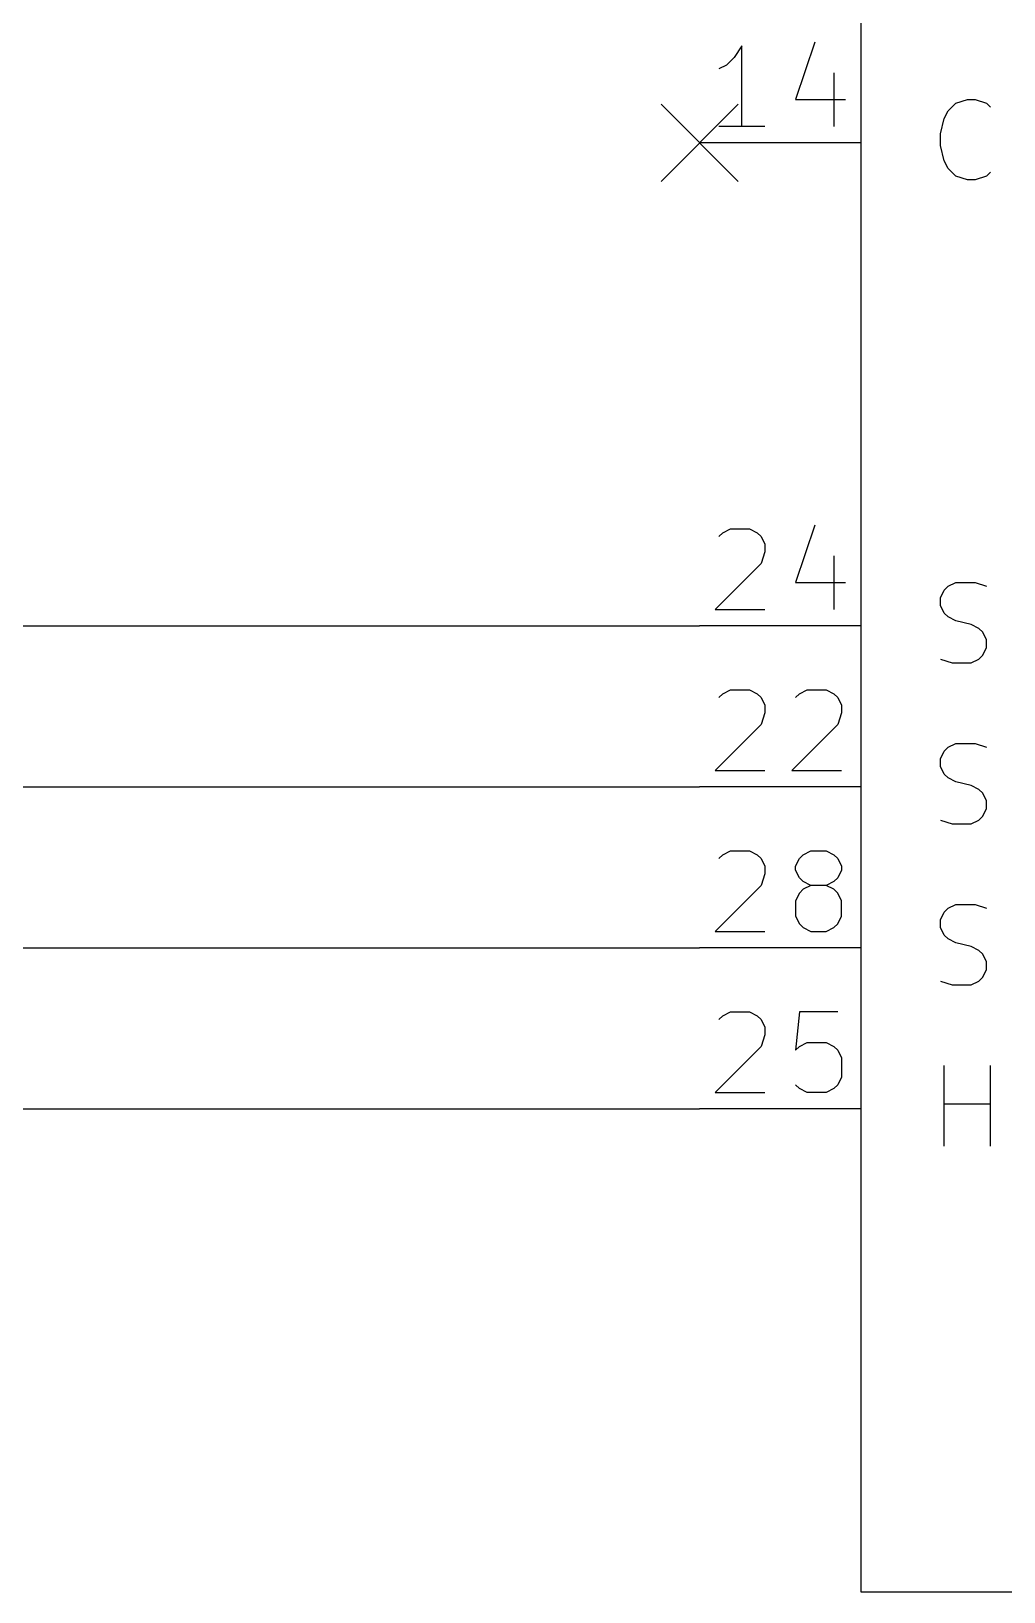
# Model space of a CAD drawing. Header units: millimetres. Extents: x 10 to 287, y -200 to -10.
# Drawn here: x 146.94 to 162.28, y -143.51 to -118.89 of the extents above; entities that cross this region are included whole.
import ezdxf

# ---------------------------------------------------------------- set-up
doc = ezdxf.new("R2010")
doc.units = ezdxf.units.MM
for name, color, linetype in [('BLUE', 174, 'CONTINUOUS'), ('GREENSIXTYFIVE', 129, 'CONTINUOUS'), ('LIGHTGREEN', 92, 'CONTINUOUS'), ('LIGHTRED', 12, 'CONTINUOUS'), ('RED', 14, 'CONTINUOUS'), ('WHITE', 250, 'CONTINUOUS')]:
    doc.layers.add(name, color=color, linetype=linetype)

msp = doc.modelspace()

# ---------------------------------------------------------------- linework, layer by layer
at = {"layer": 'BLUE', "linetype": 'CONTINUOUS'}
for p, q in [((156.8704, -120.0404), (158.0896, -121.2596)), ((158.0896, -120.0404), (156.8704, -121.2596))]:
    msp.add_line(p, q, dxfattribs=at)
at = {"layer": 'GREENSIXTYFIVE', "linetype": 'CONTINUOUS'}
for p, q in [((161.3988, -120.149), (161.5198, -120.028)), ((161.3988, -120.149), (161.5198, -120.028)), ((161.5198, -120.028), (161.7012, -119.9675)), ((161.5198, -120.028), (161.7012, -119.9675)), ((161.7012, -119.9675), (161.8221, -119.9675)), ((161.7012, -119.9675), (161.8221, -119.9675)), ((161.8221, -119.9675), (162.0036, -120.028)), ((161.8221, -119.9675), (162.0036, -120.028)), ((162.0036, -120.028), (162.064, -120.0885)), ((162.0036, -120.028), (162.064, -120.0885)), ((161.2779, -120.5118), (161.3383, -120.2699)), ((161.2779, -120.5118), (161.3383, -120.2699)), ((161.3383, -120.2699), (161.3988, -120.149)), ((161.3383, -120.2699), (161.3988, -120.149)), ((161.2779, -120.6932), (161.2779, -120.5118)), ((161.2779, -120.6932), (161.2779, -120.5118)), ((161.3383, -120.9351), (161.2779, -120.6932)), ((161.3383, -120.9351), (161.2779, -120.6932)), ((161.3988, -121.0561), (161.3383, -120.9351)), ((161.3988, -121.0561), (161.3383, -120.9351)), ((161.5198, -121.1771), (161.3988, -121.0561)), ((161.5198, -121.1771), (161.3988, -121.0561)), ((162.064, -121.1166), (162.0036, -121.1771)), ((162.064, -121.1166), (162.0036, -121.1771)), ((161.7012, -121.2375), (161.5198, -121.1771)), ((161.7012, -121.2375), (161.5198, -121.1771)), ((161.8221, -121.2375), (161.7012, -121.2375)), ((161.8221, -121.2375), (161.7012, -121.2375)), ((162.0036, -121.1771), (161.8221, -121.2375)), ((162.0036, -121.1771), (161.8221, -121.2375)), ((161.2779, -127.8294), (161.3383, -127.7085)), ((161.2779, -127.8294), (161.3383, -127.7085)), ((161.3383, -127.7085), (161.3988, -127.648)), ((161.3383, -127.7085), (161.3988, -127.648)), ((161.3988, -127.648), (161.5198, -127.5875)), ((161.3988, -127.648), (161.5198, -127.5875)), ((161.5198, -127.5875), (161.8221, -127.5875)), ((161.5198, -127.5875), (161.8221, -127.5875)), ((161.8221, -127.5875), (162.0036, -127.648)), ((161.8221, -127.5875), (162.0036, -127.648)), ((161.2779, -127.9504), (161.2779, -127.8294)), ((161.2779, -127.9504), (161.2779, -127.8294)), ((161.3383, -128.0713), (161.2779, -127.9504)), ((161.3383, -128.0713), (161.2779, -127.9504)), ((161.3988, -128.1318), (161.3383, -128.0713)), ((161.3988, -128.1318), (161.3383, -128.0713)), ((161.5198, -128.1923), (161.3988, -128.1318)), ((161.5198, -128.1923), (161.3988, -128.1318)), ((161.7617, -128.2528), (161.5198, -128.1923)), ((161.7617, -128.2528), (161.5198, -128.1923)), ((161.8826, -128.3132), (161.7617, -128.2528)), ((161.8826, -128.3132), (161.7617, -128.2528)), ((161.9431, -128.3737), (161.8826, -128.3132)), ((161.9431, -128.3737), (161.8826, -128.3132)), ((162.0036, -128.4947), (161.9431, -128.3737)), ((162.0036, -128.4947), (161.9431, -128.3737)), ((162.0036, -128.6156), (162.0036, -128.4947)), ((162.0036, -128.6156), (162.0036, -128.4947)), ((161.8826, -128.7971), (161.9431, -128.7366)), ((161.8826, -128.7971), (161.9431, -128.7366)), ((161.9431, -128.7366), (162.0036, -128.6156)), ((161.9431, -128.7366), (162.0036, -128.6156)), ((161.2779, -128.7971), (161.4593, -128.8575)), ((161.2779, -128.7971), (161.4593, -128.8575)), ((161.4593, -128.8575), (161.7617, -128.8575)), ((161.4593, -128.8575), (161.7617, -128.8575)), ((161.7617, -128.8575), (161.8826, -128.7971)), ((161.7617, -128.8575), (161.8826, -128.7971)), ((161.3383, -130.2485), (161.3988, -130.188)), ((161.3383, -130.2485), (161.3988, -130.188)), ((161.3988, -130.188), (161.5198, -130.1275)), ((161.3988, -130.188), (161.5198, -130.1275)), ((161.5198, -130.1275), (161.8221, -130.1275)), ((161.5198, -130.1275), (161.8221, -130.1275)), ((161.8221, -130.1275), (162.0036, -130.188)), ((161.8221, -130.1275), (162.0036, -130.188)), ((161.2779, -130.3694), (161.3383, -130.2485)), ((161.2779, -130.3694), (161.3383, -130.2485)), ((161.2779, -130.4904), (161.2779, -130.3694)), ((161.2779, -130.4904), (161.2779, -130.3694)), ((161.3383, -130.6113), (161.2779, -130.4904)), ((161.3383, -130.6113), (161.2779, -130.4904)), ((161.3988, -130.6718), (161.3383, -130.6113)), ((161.3988, -130.6718), (161.3383, -130.6113)), ((161.5198, -130.7323), (161.3988, -130.6718)), ((161.5198, -130.7323), (161.3988, -130.6718)), ((161.7617, -130.7928), (161.5198, -130.7323)), ((161.7617, -130.7928), (161.5198, -130.7323)), ((161.8826, -130.8532), (161.7617, -130.7928)), ((161.8826, -130.8532), (161.7617, -130.7928)), ((161.9431, -130.9137), (161.8826, -130.8532)), ((161.9431, -130.9137), (161.8826, -130.8532)), ((162.0036, -131.0347), (161.9431, -130.9137)), ((162.0036, -131.0347), (161.9431, -130.9137)), ((161.9431, -131.2766), (162.0036, -131.1556)), ((161.9431, -131.2766), (162.0036, -131.1556)), ((162.0036, -131.1556), (162.0036, -131.0347)), ((162.0036, -131.1556), (162.0036, -131.0347)), ((161.2779, -131.3371), (161.4593, -131.3975)), ((161.2779, -131.3371), (161.4593, -131.3975)), ((161.4593, -131.3975), (161.7617, -131.3975)), ((161.4593, -131.3975), (161.7617, -131.3975)), ((161.7617, -131.3975), (161.8826, -131.3371)), ((161.7617, -131.3975), (161.8826, -131.3371)), ((161.8826, -131.3371), (161.9431, -131.2766)), ((161.8826, -131.3371), (161.9431, -131.2766)), ((161.3988, -132.728), (161.5198, -132.6675)), ((161.3988, -132.728), (161.5198, -132.6675)), ((161.5198, -132.6675), (161.8221, -132.6675)), ((161.5198, -132.6675), (161.8221, -132.6675)), ((161.8221, -132.6675), (162.0036, -132.728)), ((161.8221, -132.6675), (162.0036, -132.728)), ((161.2779, -132.9094), (161.3383, -132.7885)), ((161.2779, -132.9094), (161.3383, -132.7885)), ((161.2779, -133.0304), (161.2779, -132.9094)), ((161.2779, -133.0304), (161.2779, -132.9094)), ((161.3383, -132.7885), (161.3988, -132.728)), ((161.3383, -132.7885), (161.3988, -132.728)), ((161.3383, -133.1513), (161.2779, -133.0304)), ((161.3383, -133.1513), (161.2779, -133.0304)), ((161.3988, -133.2118), (161.3383, -133.1513)), ((161.3988, -133.2118), (161.3383, -133.1513)), ((161.5198, -133.2723), (161.3988, -133.2118)), ((161.5198, -133.2723), (161.3988, -133.2118)), ((161.7617, -133.3328), (161.5198, -133.2723)), ((161.7617, -133.3328), (161.5198, -133.2723)), ((161.8826, -133.3932), (161.7617, -133.3328)), ((161.8826, -133.3932), (161.7617, -133.3328)), ((161.9431, -133.4537), (161.8826, -133.3932)), ((161.9431, -133.4537), (161.8826, -133.3932)), ((162.0036, -133.5747), (161.9431, -133.4537)), ((162.0036, -133.5747), (161.9431, -133.4537)), ((162.0036, -133.6956), (162.0036, -133.5747)), ((162.0036, -133.6956), (162.0036, -133.5747)), ((161.2779, -133.8771), (161.4593, -133.9375)), ((161.2779, -133.8771), (161.4593, -133.9375)), ((161.7617, -133.9375), (161.8826, -133.8771)), ((161.7617, -133.9375), (161.8826, -133.8771)), ((161.8826, -133.8771), (161.9431, -133.8166)), ((161.8826, -133.8771), (161.9431, -133.8166)), ((161.9431, -133.8166), (162.0036, -133.6956)), ((161.9431, -133.8166), (162.0036, -133.6956)), ((161.4593, -133.9375), (161.7617, -133.9375)), ((161.4593, -133.9375), (161.7617, -133.9375)), ((161.3383, -136.4775), (161.3383, -135.2075)), ((161.3383, -136.4775), (161.3383, -135.2075)), ((162.064, -136.4775), (162.064, -135.2075)), ((162.064, -136.4775), (162.064, -135.2075)), ((161.3383, -135.8123), (162.064, -135.8123)), ((161.3383, -135.8123), (162.064, -135.8123))]:
    msp.add_line(p, q, dxfattribs=at)
at = {"layer": 'LIGHTGREEN', "linetype": 'CONTINUOUS'}
for p, q in [((140.97, -128.27), (157.48, -128.27)), ((135.89, -130.81), (157.48, -130.81)), ((130.81, -133.35), (157.48, -133.35)), ((125.73, -135.89), (157.48, -135.89))]:
    msp.add_line(p, q, dxfattribs=at)
at = {"layer": 'LIGHTRED', "linetype": 'CONTINUOUS'}
for p, q in [((158.1452, -119.1229), (158.0243, -119.3044)), ((158.1452, -119.1229), (158.0243, -119.3044)), ((158.1452, -120.3929), (158.1452, -119.1229)), ((158.1452, -120.3929), (158.1452, -119.1229)), ((159.2942, -119.0625), (158.9919, -119.9696)), ((159.2942, -119.0625), (158.9919, -119.9696)), ((158.0243, -119.3044), (157.9033, -119.4253)), ((158.0243, -119.3044), (157.9033, -119.4253)), ((157.9033, -119.4253), (157.7824, -119.4858)), ((157.9033, -119.4253), (157.7824, -119.4858)), ((159.5966, -119.5463), (159.5966, -120.3929)), ((159.5966, -119.5463), (159.5966, -120.3929)), ((158.9919, -119.9696), (159.778, -119.9696)), ((158.9919, -119.9696), (159.778, -119.9696)), ((158.5081, -120.3929), (157.7824, -120.3929)), ((158.5081, -120.3929), (157.7824, -120.3929)), ((157.8428, -126.8034), (157.9638, -126.7429)), ((157.8428, -126.8034), (157.9638, -126.7429)), ((157.9638, -126.7429), (158.2662, -126.7429)), ((157.9638, -126.7429), (158.2662, -126.7429)), ((158.2662, -126.7429), (158.3871, -126.8034)), ((158.2662, -126.7429), (158.3871, -126.8034)), ((159.2942, -126.6825), (158.9919, -127.5896)), ((159.2942, -126.6825), (158.9919, -127.5896)), ((157.7824, -126.8639), (157.8428, -126.8034)), ((157.7824, -126.8639), (157.8428, -126.8034)), ((158.3871, -126.8034), (158.4476, -126.8639)), ((158.3871, -126.8034), (158.4476, -126.8639)), ((158.4476, -126.8639), (158.5081, -126.9848)), ((158.4476, -126.8639), (158.5081, -126.9848)), ((158.5081, -126.9848), (158.5081, -127.1058)), ((158.5081, -126.9848), (158.5081, -127.1058)), ((158.5081, -127.1058), (158.4476, -127.2872)), ((158.5081, -127.1058), (158.4476, -127.2872)), ((159.5966, -127.1663), (159.5966, -128.0129)), ((159.5966, -127.1663), (159.5966, -128.0129)), ((158.4476, -127.2872), (157.7219, -128.0129)), ((158.4476, -127.2872), (157.7219, -128.0129)), ((158.9919, -127.5896), (159.778, -127.5896)), ((158.9919, -127.5896), (159.778, -127.5896)), ((157.7219, -128.0129), (158.5081, -128.0129)), ((157.7219, -128.0129), (158.5081, -128.0129)), ((157.7824, -129.4039), (157.8428, -129.3434)), ((157.7824, -129.4039), (157.8428, -129.3434)), ((157.8428, -129.3434), (157.9638, -129.2829)), ((157.8428, -129.3434), (157.9638, -129.2829)), ((157.9638, -129.2829), (158.2662, -129.2829)), ((157.9638, -129.2829), (158.2662, -129.2829)), ((158.2662, -129.2829), (158.3871, -129.3434)), ((158.2662, -129.2829), (158.3871, -129.3434)), ((158.3871, -129.3434), (158.4476, -129.4039)), ((158.3871, -129.3434), (158.4476, -129.4039)), ((158.4476, -129.4039), (158.5081, -129.5248)), ((158.4476, -129.4039), (158.5081, -129.5248)), ((158.9919, -129.4039), (159.0523, -129.3434)), ((158.9919, -129.4039), (159.0523, -129.3434)), ((159.0523, -129.3434), (159.1733, -129.2829)), ((159.0523, -129.3434), (159.1733, -129.2829)), ((159.1733, -129.2829), (159.4757, -129.2829)), ((159.1733, -129.2829), (159.4757, -129.2829)), ((159.4757, -129.2829), (159.5966, -129.3434)), ((159.4757, -129.2829), (159.5966, -129.3434)), ((159.5966, -129.3434), (159.6571, -129.4039)), ((159.5966, -129.3434), (159.6571, -129.4039)), ((159.6571, -129.4039), (159.7176, -129.5248)), ((159.6571, -129.4039), (159.7176, -129.5248)), ((158.5081, -129.6458), (158.4476, -129.8272)), ((158.5081, -129.6458), (158.4476, -129.8272)), ((158.5081, -129.5248), (158.5081, -129.6458)), ((158.5081, -129.5248), (158.5081, -129.6458)), ((159.7176, -129.6458), (159.6571, -129.8272)), ((159.7176, -129.6458), (159.6571, -129.8272)), ((159.7176, -129.5248), (159.7176, -129.6458)), ((159.7176, -129.5248), (159.7176, -129.6458)), ((158.4476, -129.8272), (157.7219, -130.5529)), ((158.4476, -129.8272), (157.7219, -130.5529)), ((159.6571, -129.8272), (158.9314, -130.5529)), ((159.6571, -129.8272), (158.9314, -130.5529)), ((157.7219, -130.5529), (158.5081, -130.5529)), ((157.7219, -130.5529), (158.5081, -130.5529)), ((158.9314, -130.5529), (159.7176, -130.5529)), ((158.9314, -130.5529), (159.7176, -130.5529)), ((157.7824, -131.9439), (157.8428, -131.8834)), ((157.7824, -131.9439), (157.8428, -131.8834)), ((157.8428, -131.8834), (157.9638, -131.8229)), ((157.8428, -131.8834), (157.9638, -131.8229)), ((157.9638, -131.8229), (158.2662, -131.8229)), ((157.9638, -131.8229), (158.2662, -131.8229)), ((158.2662, -131.8229), (158.3871, -131.8834)), ((158.2662, -131.8229), (158.3871, -131.8834)), ((158.3871, -131.8834), (158.4476, -131.9439)), ((158.3871, -131.8834), (158.4476, -131.9439)), ((158.4476, -131.9439), (158.5081, -132.0648)), ((158.4476, -131.9439), (158.5081, -132.0648)), ((158.9919, -132.0648), (159.0523, -131.9439)), ((158.9919, -132.0648), (159.0523, -131.9439)), ((159.0523, -131.9439), (159.1128, -131.8834)), ((159.0523, -131.9439), (159.1128, -131.8834)), ((159.1128, -131.8834), (159.2338, -131.8229)), ((159.1128, -131.8834), (159.2338, -131.8229)), ((159.2338, -131.8229), (159.4757, -131.8229)), ((159.2338, -131.8229), (159.4757, -131.8229)), ((159.4757, -131.8229), (159.5966, -131.8834)), ((159.4757, -131.8229), (159.5966, -131.8834)), ((159.5966, -131.8834), (159.6571, -131.9439)), ((159.5966, -131.8834), (159.6571, -131.9439)), ((159.6571, -131.9439), (159.7176, -132.0648)), ((159.6571, -131.9439), (159.7176, -132.0648)), ((158.5081, -132.1858), (158.4476, -132.3672)), ((158.5081, -132.1858), (158.4476, -132.3672)), ((158.5081, -132.0648), (158.5081, -132.1858)), ((158.5081, -132.0648), (158.5081, -132.1858)), ((158.9919, -132.1253), (158.9919, -132.0648)), ((158.9919, -132.1253), (158.9919, -132.0648)), ((159.0523, -132.2463), (158.9919, -132.1253)), ((159.0523, -132.2463), (158.9919, -132.1253)), ((159.7176, -132.1253), (159.6571, -132.2463)), ((159.7176, -132.1253), (159.6571, -132.2463)), ((159.7176, -132.0648), (159.7176, -132.1253)), ((159.7176, -132.0648), (159.7176, -132.1253)), ((158.4476, -132.3672), (157.7219, -133.0929)), ((158.4476, -132.3672), (157.7219, -133.0929)), ((159.1128, -132.3067), (159.0523, -132.2463)), ((159.1128, -132.3067), (159.0523, -132.2463)), ((159.1128, -132.4277), (159.0523, -132.4882)), ((159.1128, -132.4277), (159.0523, -132.4882)), ((159.2338, -132.3672), (159.1128, -132.3067)), ((159.2338, -132.3672), (159.1128, -132.3067)), ((159.2338, -132.3672), (159.1128, -132.4277)), ((159.2338, -132.3672), (159.1128, -132.4277)), ((159.4757, -132.3672), (159.2338, -132.3672)), ((159.4757, -132.3672), (159.2338, -132.3672)), ((159.5966, -132.3067), (159.4757, -132.3672)), ((159.5966, -132.3067), (159.4757, -132.3672)), ((159.5966, -132.4277), (159.4757, -132.3672)), ((159.5966, -132.4277), (159.4757, -132.3672)), ((159.6571, -132.2463), (159.5966, -132.3067)), ((159.6571, -132.2463), (159.5966, -132.3067)), ((159.6571, -132.4882), (159.5966, -132.4277)), ((159.6571, -132.4882), (159.5966, -132.4277)), ((159.0523, -132.4882), (158.9919, -132.6091)), ((159.0523, -132.4882), (158.9919, -132.6091)), ((158.9919, -132.6091), (158.9919, -132.851)), ((158.9919, -132.6091), (158.9919, -132.851)), ((159.7176, -132.6091), (159.6571, -132.4882)), ((159.7176, -132.6091), (159.6571, -132.4882)), ((159.7176, -132.851), (159.7176, -132.6091)), ((159.7176, -132.851), (159.7176, -132.6091)), ((158.9919, -132.851), (159.0523, -132.972)), ((158.9919, -132.851), (159.0523, -132.972)), ((159.6571, -132.972), (159.7176, -132.851)), ((159.6571, -132.972), (159.7176, -132.851)), ((157.7219, -133.0929), (158.5081, -133.0929)), ((157.7219, -133.0929), (158.5081, -133.0929)), ((159.0523, -132.972), (159.1128, -133.0325)), ((159.0523, -132.972), (159.1128, -133.0325)), ((159.1128, -133.0325), (159.2338, -133.0929)), ((159.1128, -133.0325), (159.2338, -133.0929)), ((159.2338, -133.0929), (159.4757, -133.0929)), ((159.2338, -133.0929), (159.4757, -133.0929)), ((159.4757, -133.0929), (159.5966, -133.0325)), ((159.4757, -133.0929), (159.5966, -133.0325)), ((159.5966, -133.0325), (159.6571, -132.972)), ((159.5966, -133.0325), (159.6571, -132.972)), ((157.8428, -134.4234), (157.9638, -134.3629)), ((157.8428, -134.4234), (157.9638, -134.3629)), ((157.9638, -134.3629), (158.2662, -134.3629)), ((157.9638, -134.3629), (158.2662, -134.3629)), ((158.2662, -134.3629), (158.3871, -134.4234)), ((158.2662, -134.3629), (158.3871, -134.4234)), ((159.0523, -134.3629), (158.9919, -134.9677)), ((159.0523, -134.3629), (158.9919, -134.9677)), ((159.6571, -134.3629), (159.0523, -134.3629)), ((159.6571, -134.3629), (159.0523, -134.3629)), ((157.7824, -134.4839), (157.8428, -134.4234)), ((157.7824, -134.4839), (157.8428, -134.4234)), ((158.3871, -134.4234), (158.4476, -134.4839)), ((158.3871, -134.4234), (158.4476, -134.4839)), ((158.4476, -134.4839), (158.5081, -134.6048)), ((158.4476, -134.4839), (158.5081, -134.6048)), ((158.5081, -134.6048), (158.5081, -134.7258)), ((158.5081, -134.6048), (158.5081, -134.7258)), ((158.4476, -134.9072), (157.7219, -135.6329)), ((158.4476, -134.9072), (157.7219, -135.6329)), ((158.5081, -134.7258), (158.4476, -134.9072)), ((158.5081, -134.7258), (158.4476, -134.9072)), ((158.9919, -134.9677), (159.0523, -134.9072)), ((158.9919, -134.9677), (159.0523, -134.9072)), ((159.0523, -134.9072), (159.1733, -134.8467)), ((159.0523, -134.9072), (159.1733, -134.8467)), ((159.1733, -134.8467), (159.4757, -134.8467)), ((159.1733, -134.8467), (159.4757, -134.8467)), ((159.4757, -134.8467), (159.5966, -134.9072)), ((159.4757, -134.8467), (159.5966, -134.9072)), ((159.5966, -134.9072), (159.6571, -134.9677)), ((159.5966, -134.9072), (159.6571, -134.9677)), ((159.6571, -134.9677), (159.7176, -135.0886)), ((159.6571, -134.9677), (159.7176, -135.0886)), ((159.7176, -135.0886), (159.7176, -135.391)), ((159.7176, -135.0886), (159.7176, -135.391)), ((159.7176, -135.391), (159.6571, -135.512)), ((159.7176, -135.391), (159.6571, -135.512)), ((157.7219, -135.6329), (158.5081, -135.6329)), ((157.7219, -135.6329), (158.5081, -135.6329)), ((159.0523, -135.5725), (158.9919, -135.512)), ((159.0523, -135.5725), (158.9919, -135.512)), ((159.1733, -135.6329), (159.0523, -135.5725)), ((159.1733, -135.6329), (159.0523, -135.5725)), ((159.4757, -135.6329), (159.1733, -135.6329)), ((159.4757, -135.6329), (159.1733, -135.6329)), ((159.5966, -135.5725), (159.4757, -135.6329)), ((159.5966, -135.5725), (159.4757, -135.6329)), ((159.6571, -135.512), (159.5966, -135.5725)), ((159.6571, -135.512), (159.5966, -135.5725))]:
    msp.add_line(p, q, dxfattribs=at)
at = {"layer": 'RED', "linetype": 'CONTINUOUS'}
for p, q in [((160.02, -72.39), (160.02, -143.51)), ((160.02, -120.65), (157.48, -120.65)), ((160.02, -120.65), (157.48, -120.65)), ((160.02, -128.27), (157.48, -128.27)), ((160.02, -128.27), (157.48, -128.27)), ((160.02, -130.81), (157.48, -130.81)), ((160.02, -130.81), (157.48, -130.81)), ((160.02, -133.35), (157.48, -133.35)), ((160.02, -133.35), (157.48, -133.35)), ((160.02, -135.89), (157.48, -135.89)), ((160.02, -135.89), (157.48, -135.89)), ((160.02, -143.51), (210.82, -143.51))]:
    msp.add_line(p, q, dxfattribs=at)
at = {"layer": 'WHITE', "linetype": 'CONTINUOUS'}
for p, q in [((160.02, -72.39), (160.02, -143.51)), ((160.02, -143.51), (210.82, -143.51))]:
    msp.add_line(p, q, dxfattribs=at)

doc.saveas('drawing.dxf')
